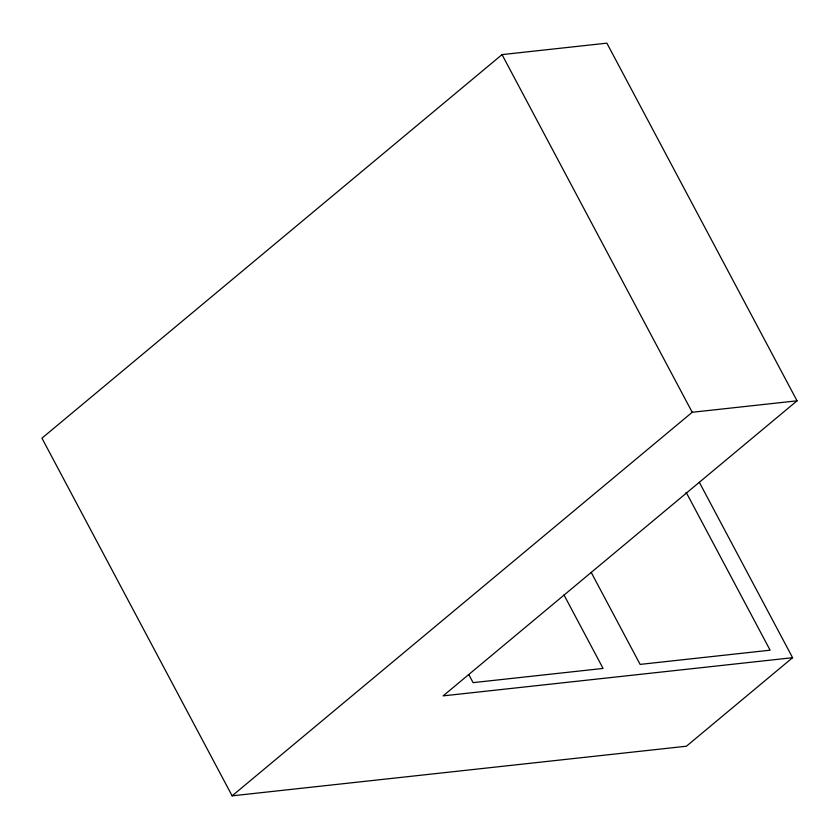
<?xml version="1.0" encoding="UTF-8"?>
<svg xmlns="http://www.w3.org/2000/svg" width="839" height="839" viewBox="0 0 839 839"><rect width="100%" height="100%" fill="white"/><g stroke="black" fill="none" stroke-linecap="round" stroke-linejoin="round"><path stroke-width="1.26" d="M792.593 657.703L443.139 695.877L797.05 400.822L606.87 43.156L502.037 54.608L41.95 438.178L232.13 795.844L686.417 746.217L792.593 657.703L699.348 482.331M232.13 795.844L692.217 412.274L797.05 400.822M502.037 54.608L692.217 412.274M591.18 572.355L640.115 664.394L770.118 650.194L689.794 499.132A223.772 125.619 50.2 0 0 686.092 492.357M563.976 594.914L603.073 668.442L473.081 682.642L468.833 674.661"/></g></svg>
